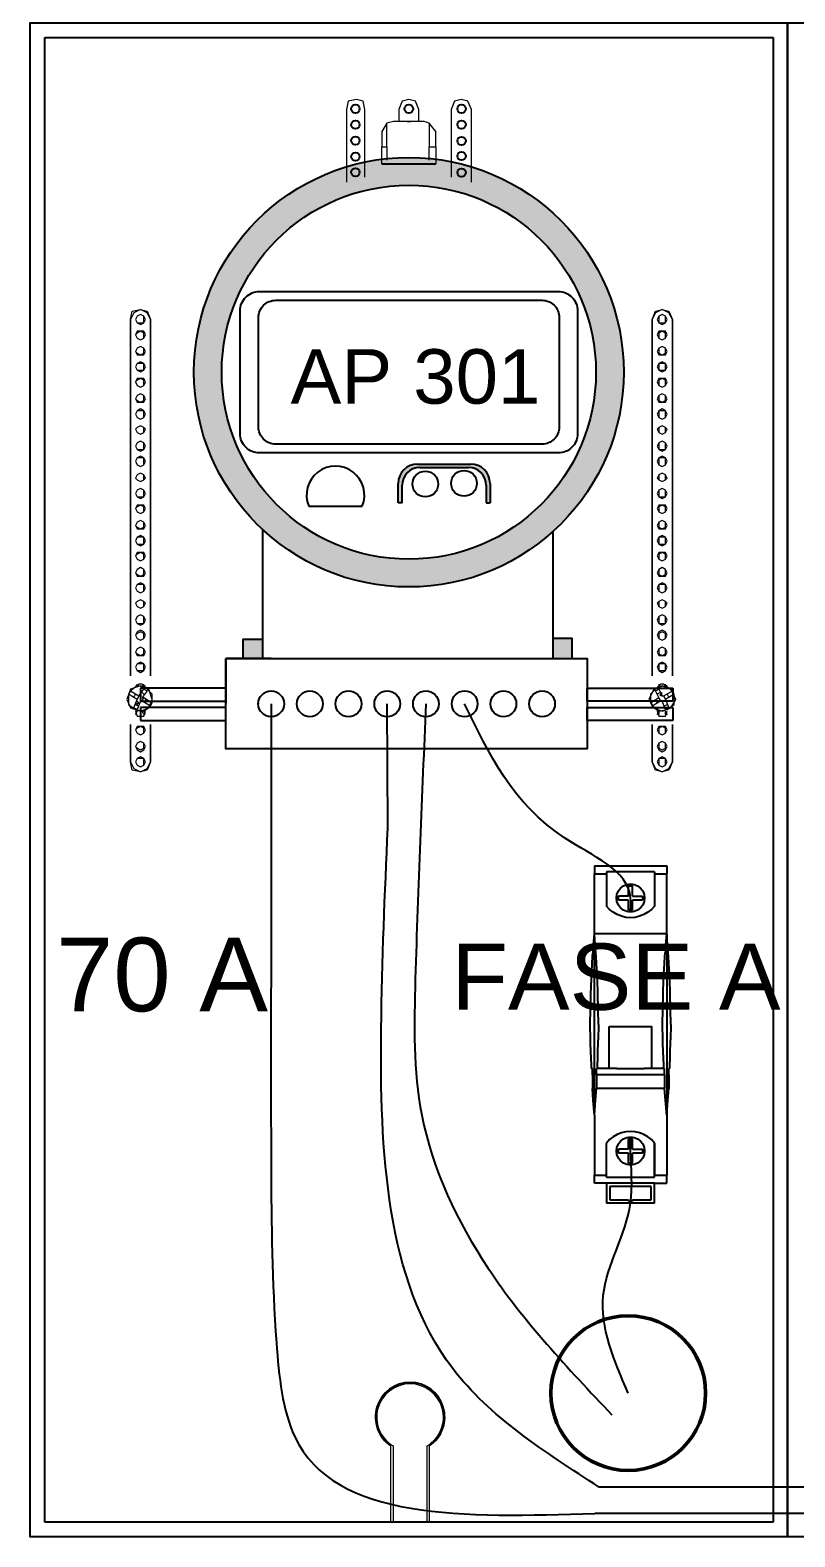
# Model space of a CAD drawing. Header units: millimetres. Extents: x 2991 to 3503, y 2795 to 2987.
# Drawn here: x 3349.02 to 3353.17, y 2879.85 to 2888.04 of the extents above; entities that cross this region are included whole.
import ezdxf

# ---------------------------------------------------------------- set-up
doc = ezdxf.new("R2010")
doc.units = ezdxf.units.MM
doc.linetypes.add('ACAD_ISO02W100', pattern=[15, 12, -3])
doc.layers.add('IND', color=7, linetype='Continuous', lineweight=13)
doc.layers.add('Pranchas', color=3, linetype='Continuous')
doc.styles.get("Standard").update_dxf_attribs({"font": ''})
doc.styles.get('Standard').set_extended_font_data('Arial')

msp = doc.modelspace()

# ---------------------------------------------------------------- hatches: boundary and pattern name
h = msp.add_hatch(color=256)
h.dxf.hatch_style = 1
h.paths.add_polyline_path([(3350.2788, 2884.7291), (3350.1736, 2884.7291), (3350.1736, 2884.624), (3350.2788, 2884.624)])
h.paths.add_polyline_path([(3351.9624, 2884.7328), (3351.8572, 2884.7328), (3351.8572, 2884.624), (3351.9624, 2884.624)])
h.paths.add_polyline_path([(3352.2423, 2886.1812, 1), (3349.9071, 2886.1812, 1)])
h.paths.add_polyline_path([(3350.0581, 2886.1812, -1), (3352.0914, 2886.1812, -1)], flags=16)
h.paths.add_polyline_path([(3351.9917, 2885.8473, -0.414214), (3351.8866, 2885.7422), (3350.2629, 2885.7422, -0.414214), (3350.1577, 2885.8473), (3350.1577, 2886.5151, -0.414214), (3350.2629, 2886.6203), (3351.8866, 2886.6203, -0.414214), (3351.9917, 2886.5151)], flags=0)
h.paths.add_polyline_path([(3351.892, 2885.8837, -0.414214), (3351.7983, 2885.7899), (3350.3512, 2885.7899, -0.414214), (3350.2575, 2885.8837), (3350.2575, 2886.4788, -0.414214), (3350.3512, 2886.5725), (3351.7983, 2886.5725, -0.414214), (3351.892, 2886.4788)], flags=0)
h.paths.add_polyline_path([(3351.4446, 2885.5773, -1), (3351.3044, 2885.5773, -1)], flags=0)
h.paths.add_polyline_path([(3351.2343, 2885.5734, -1), (3351.094, 2885.5734, -1)], flags=0)
h.paths.add_polyline_path([(3350.8212, 2885.4535), (3350.5307, 2885.4535, -1.494135)], flags=0)
h = msp.add_hatch(color=256)
h.dxf.hatch_style = 1
h.paths.add_polyline_path([(3351.516, 2885.5771, 0.414214), (3351.4108, 2885.6823), (3351.1221, 2885.6823, 0.414214), (3351.0169, 2885.5771), (3351.0169, 2885.472), (3351.0377, 2885.4719), (3351.0377, 2885.5665, -0.414214), (3351.1341, 2885.6629), (3351.3988, 2885.6629, -0.414214), (3351.4952, 2885.5665), (3351.4952, 2885.4719), (3351.516, 2885.472)])

# ---------------------------------------------------------------- linework, layer by layer
for p, q in [((3349.0959, 2879.9282), (3349.0959, 2888.0017)), ((3349.0959, 2888.0017), (3351.0747, 2888.0017)), ((3351.0747, 2888.0017), (3353.0536, 2888.0017)), ((3353.0536, 2888.0017), (3353.0536, 2879.9282)), ((3350.9279, 2887.3151), (3351.2216, 2887.3151)), ((3351.1221, 2885.6823), (3351.4108, 2885.6823)), ((3351.1341, 2885.6629), (3351.3988, 2885.6629)), ((3351.0169, 2885.472), (3351.0169, 2885.5771)), ((3351.516, 2885.5771), (3351.516, 2885.472)), ((3351.0377, 2885.4719), (3351.0377, 2885.5665)), ((3351.4952, 2885.5665), (3351.4952, 2885.4719)), ((3350.5307, 2885.4535), (3350.8212, 2885.4535)), ((3351.0377, 2885.4719), (3351.0169, 2885.472)), ((3351.4952, 2885.4719), (3351.516, 2885.472)), ((3350.2788, 2885.327), (3350.2788, 2884.624)), ((3351.8572, 2885.3146), (3351.8572, 2884.624)), ((3350.3263, 2884.624), (3350.0809, 2884.624)), ((3350.0809, 2884.624), (3350.0809, 2884.3812)), ((3350.0809, 2884.4638), (3349.6163, 2884.4638)), ((3349.6163, 2884.4638), (3349.6163, 2884.3936)), ((3350.0809, 2884.3936), (3350.0809, 2884.4638)), ((3352.0441, 2884.4638), (3352.5087, 2884.4638)), ((3352.0441, 2884.3936), (3352.0441, 2884.4638)), ((3352.5087, 2884.4638), (3352.5087, 2884.3936)), ((3349.6163, 2884.3936), (3349.6163, 2884.3936)), ((3349.6163, 2884.3936), (3350.0809, 2884.3936)), ((3350.0809, 2884.3586), (3349.6163, 2884.3586)), ((3349.6163, 2884.3586), (3349.6163, 2884.2885)), ((3350.0809, 2884.2885), (3350.0809, 2884.3586)), ((3352.5087, 2884.3936), (3352.0441, 2884.3936)), ((3352.0441, 2884.3586), (3352.5087, 2884.3586)), ((3352.0441, 2884.2885), (3352.0441, 2884.3586)), ((3352.5087, 2884.3936), (3352.5087, 2884.3936)), ((3352.5087, 2884.3586), (3352.5087, 2884.2885)), ((3349.6163, 2884.2885), (3349.6163, 2884.2885)), ((3349.6163, 2884.2885), (3350.0809, 2884.2885)), ((3352.5087, 2884.2885), (3352.0441, 2884.2885)), ((3352.5087, 2884.2885), (3352.5087, 2884.2885)), ((3352.0827, 2883.4972), (3352.0827, 2883.4535)), ((3352.0827, 2883.4972), (3352.4758, 2883.4972)), ((3352.0827, 2883.4535), (3352.1482, 2883.4535)), ((3352.0827, 2883.1282), (3352.0827, 2883.4535)), ((3352.1482, 2883.4644), (3352.1482, 2883.4535)), ((3352.4103, 2883.4644), (3352.1482, 2883.4644)), ((3352.1482, 2883.4535), (3352.1482, 2883.2788)), ((3352.4103, 2883.4644), (3352.4103, 2883.4535)), ((3352.4103, 2883.4535), (3352.4758, 2883.4535)), ((3352.4103, 2883.4535), (3352.4103, 2883.2788)), ((3352.4758, 2883.4972), (3352.4758, 2883.4535)), ((3352.4758, 2883.1282), (3352.4758, 2883.4535)), ((3352.2054, 2883.3423), (3352.2131, 2883.3607)), ((3352.2131, 2883.3607), (3352.2252, 2883.3765)), ((3352.2252, 2883.3765), (3352.241, 2883.3887)), ((3352.241, 2883.3887), (3352.2595, 2883.3963)), ((3352.2595, 2883.3963), (3352.2792, 2883.3989)), ((3352.2683, 2883.388), (3352.2902, 2883.388)), ((3352.2683, 2883.3334), (3352.2683, 2883.388)), ((3352.2792, 2883.3989), (3352.299, 2883.3963)), ((3352.2902, 2883.3334), (3352.2902, 2883.388)), ((3352.299, 2883.3963), (3352.3175, 2883.3887)), ((3352.3175, 2883.3887), (3352.3333, 2883.3765)), ((3352.3333, 2883.3765), (3352.3454, 2883.3607)), ((3352.3454, 2883.3607), (3352.3531, 2883.3423)), ((3352.1652, 2883.2604), (3352.1482, 2883.2788)), ((3352.2028, 2883.3225), (3352.2054, 2883.3423)), ((3352.2054, 2883.3027), (3352.2028, 2883.3225)), ((3352.2131, 2883.2843), (3352.2054, 2883.3027)), ((3352.2252, 2883.2685), (3352.2131, 2883.2843)), ((3352.2137, 2883.3116), (3352.2137, 2883.3334)), ((3352.2683, 2883.3334), (3352.2137, 2883.3334)), ((3352.2683, 2883.3116), (3352.2137, 2883.3116)), ((3352.2683, 2883.257), (3352.2683, 2883.3116)), ((3352.2902, 2883.3334), (3352.3448, 2883.3334)), ((3352.3448, 2883.3116), (3352.2902, 2883.3116)), ((3352.2902, 2883.257), (3352.2902, 2883.3116)), ((3352.3454, 2883.2843), (3352.3333, 2883.2685)), ((3352.3448, 2883.3334), (3352.3448, 2883.3116)), ((3352.3531, 2883.3027), (3352.3454, 2883.2843)), ((3352.3531, 2883.3423), (3352.3557, 2883.3225)), ((3352.3557, 2883.3225), (3352.3531, 2883.3027)), ((3352.4103, 2883.2788), (3352.3933, 2883.2604)), ((3352.1848, 2883.2447), (3352.1652, 2883.2604)), ((3352.2065, 2883.2322), (3352.1848, 2883.2447)), ((3352.2298, 2883.223), (3352.2065, 2883.2322)), ((3352.241, 2883.2563), (3352.2252, 2883.2685)), ((3352.2542, 2883.2174), (3352.2298, 2883.223)), ((3352.2595, 2883.2487), (3352.241, 2883.2563)), ((3352.2792, 2883.2155), (3352.2542, 2883.2174)), ((3352.2792, 2883.2461), (3352.2595, 2883.2487)), ((3352.2902, 2883.257), (3352.2683, 2883.257)), ((3352.299, 2883.2487), (3352.2792, 2883.2461)), ((3352.3042, 2883.2174), (3352.2792, 2883.2155)), ((3352.3175, 2883.2563), (3352.299, 2883.2487)), ((3352.3287, 2883.223), (3352.3042, 2883.2174)), ((3352.3333, 2883.2685), (3352.3175, 2883.2563)), ((3352.352, 2883.2322), (3352.3287, 2883.223)), ((3352.3737, 2883.2447), (3352.352, 2883.2322)), ((3352.3933, 2883.2604), (3352.3737, 2883.2447)), ((3352.0778, 2883.0685), (3352.0827, 2883.1282)), ((3352.4758, 2883.1282), (3352.0827, 2883.1282)), ((3352.0876, 2883.0685), (3352.0827, 2883.1282)), ((3352.0827, 2882.1412), (3352.0827, 2883.1282)), ((3352.4709, 2883.0685), (3352.4758, 2883.1282)), ((3352.4807, 2883.0685), (3352.4758, 2883.1282)), ((3352.4758, 2883.1282), (3352.4758, 2882.1412)), ((3352.0754, 2883.0373), (3352.0746, 2883.0251)), ((3352.0754, 2883.0373), (3352.0761, 2883.0471)), ((3352.0761, 2883.0471), (3352.0778, 2883.0685)), ((3352.0876, 2883.0685), (3352.0894, 2883.0467)), ((3352.0908, 2883.0251), (3352.0894, 2883.0467)), ((3352.4685, 2883.0373), (3352.4677, 2883.0251)), ((3352.4685, 2883.0373), (3352.4691, 2883.0471)), ((3352.4691, 2883.0471), (3352.4709, 2883.0685)), ((3352.4807, 2883.0685), (3352.4824, 2883.0467)), ((3352.4839, 2883.0251), (3352.4824, 2883.0467)), ((3352.0664, 2882.8826), (3352.0706, 2882.9649)), ((3352.0706, 2882.9649), (3352.0733, 2883.0058)), ((3352.0733, 2883.0058), (3352.0746, 2883.0251)), ((3352.0921, 2883.0058), (3352.0908, 2883.0251)), ((3352.0948, 2882.9649), (3352.0921, 2883.0058)), ((3352.0991, 2882.8826), (3352.0948, 2882.9649)), ((3352.4594, 2882.8826), (3352.4636, 2882.9649)), ((3352.4636, 2882.9649), (3352.4664, 2883.0058)), ((3352.4664, 2883.0058), (3352.4677, 2883.0251)), ((3352.4851, 2883.0058), (3352.4839, 2883.0251)), ((3352.4879, 2882.9649), (3352.4851, 2883.0058)), ((3352.4921, 2882.8826), (3352.4879, 2882.9649)), ((3352.0633, 2882.8001), (3352.0664, 2882.8826)), ((3352.1021, 2882.8001), (3352.0991, 2882.8826)), ((3352.4564, 2882.8001), (3352.4594, 2882.8826)), ((3352.4952, 2882.8001), (3352.4921, 2882.8826)), ((3352.0615, 2882.7174), (3352.0633, 2882.8001)), ((3352.104, 2882.7174), (3352.1021, 2882.8001)), ((3352.4545, 2882.7174), (3352.4564, 2882.8001)), ((3352.497, 2882.7174), (3352.4952, 2882.8001)), ((3352.0609, 2882.6347), (3352.0615, 2882.7174)), ((3352.1046, 2882.6347), (3352.104, 2882.7174)), ((3352.4539, 2882.6347), (3352.4545, 2882.7174)), ((3352.4976, 2882.6347), (3352.497, 2882.7174)), ((3352.0615, 2882.5519), (3352.0609, 2882.6347)), ((3352.1046, 2882.6347), (3352.104, 2882.5519)), ((3352.1627, 2882.3962), (3352.1627, 2882.6239)), ((3352.1627, 2882.6239), (3352.3955, 2882.6239)), ((3352.3955, 2882.3962), (3352.3955, 2882.6239)), ((3352.4545, 2882.5519), (3352.4539, 2882.6347)), ((3352.4976, 2882.6347), (3352.497, 2882.5519)), ((3352.0633, 2882.4692), (3352.0615, 2882.5519)), ((3352.1021, 2882.4692), (3352.104, 2882.5519)), ((3352.4564, 2882.4692), (3352.4545, 2882.5519)), ((3352.4952, 2882.4692), (3352.497, 2882.5519)), ((3352.0633, 2882.4692), (3352.066, 2882.3962)), ((3352.0994, 2882.3962), (3352.1021, 2882.4692)), ((3352.4564, 2882.4692), (3352.459, 2882.3962)), ((3352.4925, 2882.3962), (3352.4952, 2882.4692)), ((3352.0718, 2882.3962), (3352.066, 2882.3962)), ((3352.0718, 2882.3605), (3352.0718, 2882.3962)), ((3352.0994, 2882.3962), (3352.0936, 2882.3962)), ((3352.0936, 2882.3605), (3352.0936, 2882.3962)), ((3352.1627, 2882.3962), (3352.0994, 2882.3962)), ((3352.2046, 2882.3962), (3352.1627, 2882.3962)), ((3352.2046, 2882.3962), (3352.3532, 2882.3962)), ((3352.3955, 2882.3962), (3352.3532, 2882.3962)), ((3352.459, 2882.3962), (3352.3955, 2882.3962)), ((3352.4648, 2882.3962), (3352.459, 2882.3962)), ((3352.4648, 2882.3605), (3352.4648, 2882.3962)), ((3352.4925, 2882.3962), (3352.4867, 2882.3962)), ((3352.4867, 2882.3605), (3352.4867, 2882.3962)), ((3352.0718, 2882.3605), (3352.0718, 2882.2873)), ((3352.4648, 2882.3605), (3352.0936, 2882.3605)), ((3352.0936, 2882.3605), (3352.0936, 2882.2873)), ((3352.4648, 2882.3605), (3352.4648, 2882.2873)), ((3352.4867, 2882.3605), (3352.4867, 2882.2873)), ((3352.0761, 2882.2226), (3352.0718, 2882.2873)), ((3352.0827, 2882.1412), (3352.0761, 2882.2226)), ((3352.0827, 2882.1412), (3352.0894, 2882.2226)), ((3352.0894, 2882.2226), (3352.0936, 2882.2873)), ((3352.4648, 2882.2873), (3352.0936, 2882.2873)), ((3352.4691, 2882.2226), (3352.4648, 2882.2873)), ((3352.4758, 2882.1412), (3352.4691, 2882.2226)), ((3352.4758, 2882.1412), (3352.4824, 2882.2226)), ((3352.4824, 2882.2226), (3352.4867, 2882.2873)), ((3352.0827, 2882.1412), (3352.0827, 2881.8159)), ((3352.4758, 2882.1412), (3352.4758, 2881.8159)), ((3352.2542, 2882.052), (3352.2298, 2882.0464)), ((3352.2792, 2882.0539), (3352.2542, 2882.052)), ((3352.3042, 2882.052), (3352.2792, 2882.0539)), ((3352.3287, 2882.0464), (3352.3042, 2882.052)), ((3352.1652, 2882.009), (3352.1482, 2881.9905)), ((3352.1482, 2881.8159), (3352.1482, 2881.9905)), ((3352.1482, 2881.8159), (3352.1482, 2881.9905)), ((3352.1848, 2882.0246), (3352.1652, 2882.009)), ((3352.2065, 2882.0372), (3352.1848, 2882.0246)), ((3352.2028, 2881.9469), (3352.2054, 2881.9667)), ((3352.2054, 2881.9667), (3352.2131, 2881.9851)), ((3352.2298, 2882.0464), (3352.2065, 2882.0372)), ((3352.2131, 2881.9851), (3352.2252, 2882.0009)), ((3352.2252, 2882.0009), (3352.241, 2882.0131)), ((3352.241, 2882.0131), (3352.2595, 2882.0207)), ((3352.2595, 2882.0207), (3352.2792, 2882.0233)), ((3352.2683, 2881.9578), (3352.2683, 2882.0124)), ((3352.2683, 2882.0124), (3352.2902, 2882.0124)), ((3352.2792, 2882.0233), (3352.299, 2882.0207)), ((3352.2902, 2881.9578), (3352.2902, 2882.0124)), ((3352.299, 2882.0207), (3352.3175, 2882.0131)), ((3352.3175, 2882.0131), (3352.3333, 2882.0009)), ((3352.352, 2882.0372), (3352.3287, 2882.0464)), ((3352.3333, 2882.0009), (3352.3454, 2881.9851)), ((3352.3454, 2881.9851), (3352.3531, 2881.9667)), ((3352.3737, 2882.0246), (3352.352, 2882.0372)), ((3352.3531, 2881.9667), (3352.3557, 2881.9469)), ((3352.3933, 2882.009), (3352.3737, 2882.0246)), ((3352.4103, 2881.9905), (3352.3933, 2882.009)), ((3352.4103, 2881.9905), (3352.4103, 2881.8159)), ((3352.4103, 2881.8159), (3352.4103, 2881.9905)), ((3352.2054, 2881.9271), (3352.2028, 2881.9469)), ((3352.2131, 2881.9087), (3352.2054, 2881.9271)), ((3352.2252, 2881.8928), (3352.2131, 2881.9087)), ((3352.2137, 2881.936), (3352.2137, 2881.9578)), ((3352.2683, 2881.9578), (3352.2137, 2881.9578)), ((3352.2683, 2881.936), (3352.2137, 2881.936)), ((3352.241, 2881.8807), (3352.2252, 2881.8928)), ((3352.2683, 2881.8814), (3352.2683, 2881.936)), ((3352.2902, 2881.9578), (3352.3448, 2881.9578)), ((3352.3448, 2881.936), (3352.2902, 2881.936)), ((3352.2902, 2881.8814), (3352.2902, 2881.936)), ((3352.3333, 2881.8928), (3352.3175, 2881.8807)), ((3352.3454, 2881.9087), (3352.3333, 2881.8928)), ((3352.3448, 2881.9578), (3352.3448, 2881.936)), ((3352.3531, 2881.9271), (3352.3454, 2881.9087)), ((3352.3557, 2881.9469), (3352.3531, 2881.9271)), ((3352.0827, 2881.7722), (3352.0827, 2881.8159)), ((3352.0827, 2881.8159), (3352.1482, 2881.8159)), ((3352.1482, 2881.8049), (3352.1482, 2881.8159)), ((3352.1482, 2881.8049), (3352.4103, 2881.8049)), ((3352.2595, 2881.8731), (3352.241, 2881.8807)), ((3352.2792, 2881.8705), (3352.2595, 2881.8731)), ((3352.2902, 2881.8814), (3352.2683, 2881.8814)), ((3352.299, 2881.8731), (3352.2792, 2881.8705)), ((3352.3175, 2881.8807), (3352.299, 2881.8731)), ((3352.4103, 2881.8159), (3352.4758, 2881.8159)), ((3352.4103, 2881.8049), (3352.4103, 2881.8159)), ((3352.4758, 2881.7722), (3352.4758, 2881.8159)), ((3352.1482, 2881.7722), (3352.0827, 2881.7722)), ((3352.4103, 2881.7722), (3352.1482, 2881.7722)), ((3352.1482, 2881.7722), (3352.1482, 2881.663)), ((3352.1672, 2881.7532), (3352.1672, 2881.682)), ((3352.3913, 2881.7532), (3352.1672, 2881.7532)), ((3352.3913, 2881.682), (3352.3913, 2881.7532)), ((3352.4103, 2881.7722), (3352.4758, 2881.7722)), ((3352.4103, 2881.663), (3352.4103, 2881.7722)), ((3352.4103, 2881.663), (3352.1482, 2881.663)), ((3352.1672, 2881.682), (3352.2683, 2881.682)), ((3352.2687, 2881.6792), (3352.2683, 2881.682)), ((3352.2698, 2881.6765), (3352.2687, 2881.6792)), ((3352.2715, 2881.6743), (3352.2698, 2881.6765)), ((3352.2738, 2881.6725), (3352.2715, 2881.6743)), ((3352.2764, 2881.6714), (3352.2738, 2881.6725)), ((3352.2792, 2881.6711), (3352.2764, 2881.6714)), ((3352.2821, 2881.6714), (3352.2792, 2881.6711)), ((3352.2847, 2881.6725), (3352.2821, 2881.6714)), ((3352.287, 2881.6743), (3352.2847, 2881.6725)), ((3352.2887, 2881.6765), (3352.287, 2881.6743)), ((3352.2898, 2881.6792), (3352.2887, 2881.6765)), ((3352.2902, 2881.682), (3352.2898, 2881.6792)), ((3352.2902, 2881.682), (3352.3913, 2881.682)), ((3353.0536, 2879.9282), (3349.0959, 2879.9282))]:
    msp.add_line(p, q)
at = {"color": 5}
for p, q in [((3350.9607, 2883.7046), (3350.9573, 2884.3785)), ((3355.0766, 2880.1201), (3352.1094, 2880.1201))]:
    msp.add_line(p, q, dxfattribs=at)
at = {"color": 1}
msp.add_line((3353.5693, 2879.9761), (3352.0856, 2879.9761), dxfattribs=at)
for points in [[(3353.1327, 2888.0809), (3353.1327, 2879.849), (3349.0168, 2879.849), (3349.0168, 2888.0809)], [(3357.2486, 2888.0809), (3357.2486, 2879.849), (3353.1327, 2879.849), (3353.1327, 2888.0809)], [(3350.2788, 2884.624), (3350.1736, 2884.624), (3350.1736, 2884.7291), (3350.2788, 2884.7291)], [(3351.8572, 2884.624), (3351.9624, 2884.624), (3351.9624, 2884.7328), (3351.8572, 2884.7328)], [(3350.0809, 2884.624), (3352.0441, 2884.624), (3352.0441, 2884.1331), (3350.0809, 2884.1331)]]:
    msp.add_lwpolyline(points, close=True)
at = {"color": 0, "lineweight": 18}
for points in [[(3350.8361, 2887.2417), (3350.8361, 2887.6089), (3350.8269, 2887.6548), (3350.7901, 2887.664), (3350.7442, 2887.6548), (3350.7351, 2887.6089), (3350.7351, 2887.2142)], [(3351.1298, 2887.5446), (3351.1298, 2887.6089), (3351.1115, 2887.6548), (3351.0747, 2887.664), (3351.038, 2887.6548), (3351.0197, 2887.6089), (3351.0197, 2887.5446)], [(3351.4144, 2887.2142), (3351.4144, 2887.6089), (3351.3961, 2887.6548), (3351.3593, 2887.664), (3351.3226, 2887.6548), (3351.3043, 2887.6089), (3351.3043, 2887.2417)], [(3351.1849, 2887.5355), (3351.1574, 2887.5446), (3350.9921, 2887.5446), (3350.9554, 2887.5355)], [(3350.9554, 2887.4069), (3350.9554, 2887.5355), (3350.9279, 2887.4896), (3350.9279, 2887.4069)], [(3351.2216, 2887.4069), (3351.2216, 2887.4896), (3351.1849, 2887.5355), (3351.1849, 2887.4069)], [(3350.9279, 2887.3151), (3350.9279, 2887.4069), (3350.9554, 2887.4069), (3350.9554, 2887.3335)], [(3351.1849, 2887.3335), (3351.1849, 2887.4069), (3351.2216, 2887.4069), (3351.2216, 2887.3151)], [(3349.5612, 2884.4485), (3349.552, 2884.4304)], [(3349.5795, 2884.4119), (3349.5887, 2884.4304)], [(3349.5887, 2884.4762), (3349.5979, 2884.4762), (3349.5979, 2884.4854)], [(3349.6438, 2884.4669), (3349.6254, 2884.4854), (3349.6071, 2884.4854), (3349.5887, 2884.4669)], [(3349.6254, 2884.4762), (3349.6346, 2884.4762), (3349.6346, 2884.4854)], [(3349.6346, 2884.4304), (3349.6254, 2884.4395)], [(3349.6346, 2884.4762), (3349.6438, 2884.4762)], [(3352.4791, 2884.4669), (3352.4607, 2884.4854), (3352.4424, 2884.4854), (3352.424, 2884.4669)], [(3352.4424, 2884.4395), (3352.424, 2884.4304)], [(3352.4332, 2884.4854), (3352.4332, 2884.4762), (3352.4424, 2884.4762)], [(3352.4516, 2884.4211), (3352.4424, 2884.4211), (3352.4424, 2884.4304), (3352.4516, 2884.4395)], [(3352.4791, 2884.4762), (3352.4699, 2884.4762), (3352.4699, 2884.4854)], [(3352.4791, 2884.4304), (3352.4883, 2884.4119)], [(3352.5158, 2884.4304), (3352.5066, 2884.4485)], [(3349.5887, 2884.3753), (3349.6071, 2884.3661)], [(3349.6071, 2884.4211), (3349.5979, 2884.4027)], [(3349.5979, 2884.3936), (3349.6071, 2884.3845), (3349.5979, 2884.3753), (3349.5979, 2884.3845), (3349.5979, 2884.3753)], [(3349.6254, 2884.3936), (3349.6346, 2884.4119)], [(3349.6438, 2884.4027), (3349.6346, 2884.3845)], [(3349.6713, 2884.3661), (3349.6805, 2884.3845)], [(3352.3873, 2884.3845), (3352.3965, 2884.3661)], [(3352.424, 2884.3845), (3352.4148, 2884.4027)], [(3352.4332, 2884.4119), (3352.4424, 2884.3936)], [(3352.4699, 2884.4027), (3352.4607, 2884.4211)], [(3352.4607, 2884.3661), (3352.4791, 2884.3753)], [(3349.5979, 2884.3386), (3349.5887, 2884.3386), (3349.5979, 2884.311), (3349.6346, 2884.311), (3349.6438, 2884.3386)], [(3349.6346, 2884.3202), (3349.6254, 2884.3386)], [(3349.6438, 2884.3202), (3349.6346, 2884.3386)], [(3352.424, 2884.3202), (3352.4332, 2884.3386), (3352.4332, 2884.3202)], [(3352.4332, 2884.3386), (3352.424, 2884.3386), (3352.4332, 2884.311), (3352.4699, 2884.311), (3352.4791, 2884.3386)], [(3352.4699, 2884.3202), (3352.4699, 2884.3386), (3352.4791, 2884.3202)]]:
    msp.add_lwpolyline(points, dxfattribs=at)
for points in [[(3351.0656, 2887.5446), (3351.0839, 2887.5446)], [(3349.6713, 2886.468), (3349.6713, 2884.5312), (3349.6713, 2886.468), (3349.653, 2886.5047), (3349.6163, 2886.5231), (3349.5795, 2886.5047), (3349.5612, 2886.468), (3349.5704, 2886.5139), (3349.6163, 2886.5231), (3349.653, 2886.5139)], [(3349.6438, 2886.468), (3349.6346, 2886.4863), (3349.6163, 2886.4955), (3349.5979, 2886.4863), (3349.5887, 2886.468), (3349.5979, 2886.4496), (3349.6163, 2886.4404), (3349.6346, 2886.4496)], [(3349.6346, 2886.468), (3349.6346, 2886.4863), (3349.6163, 2886.4955), (3349.5979, 2886.4863), (3349.5887, 2886.468), (3349.5979, 2886.4496), (3349.6346, 2886.4496)], [(3352.3965, 2886.468), (3352.4148, 2886.5139), (3352.4516, 2886.5231), (3352.4883, 2886.5139), (3352.5066, 2886.468), (3352.4883, 2886.5047), (3352.4516, 2886.5231), (3352.4148, 2886.5047)], [(3352.4791, 2886.468), (3352.4699, 2886.4863), (3352.4516, 2886.4955), (3352.4332, 2886.4863), (3352.424, 2886.468), (3352.4332, 2886.4496), (3352.4516, 2886.4404), (3352.4699, 2886.4496)], [(3352.4699, 2886.468), (3352.4699, 2886.4863), (3352.4516, 2886.4955), (3352.4332, 2886.4863), (3352.4332, 2886.4496), (3352.4699, 2886.4496)], [(3349.5612, 2884.5312), (3349.5612, 2886.468)], [(3349.6438, 2886.3854), (3349.6346, 2886.4037), (3349.5979, 2886.4037), (3349.5887, 2886.3854), (3349.5979, 2886.367), (3349.6163, 2886.3578), (3349.6346, 2886.367)], [(3349.6346, 2886.3854), (3349.6346, 2886.3945), (3349.6163, 2886.4037), (3349.5979, 2886.3945), (3349.5887, 2886.3854), (3349.5979, 2886.367), (3349.6163, 2886.3578), (3349.6346, 2886.367)], [(3352.3965, 2884.5312), (3352.3965, 2886.468)], [(3352.4791, 2886.3854), (3352.4699, 2886.4037), (3352.4332, 2886.4037), (3352.424, 2886.3854), (3352.4332, 2886.367), (3352.4516, 2886.3578), (3352.4699, 2886.367)], [(3352.4699, 2886.3854), (3352.4699, 2886.3945), (3352.4516, 2886.4037), (3352.4332, 2886.3945), (3352.4332, 2886.367), (3352.4516, 2886.3578), (3352.4699, 2886.367)], [(3352.5066, 2886.468), (3352.5066, 2884.5312)], [(3349.6438, 2886.2936), (3349.6346, 2886.3119), (3349.6163, 2886.3211), (3349.5979, 2886.3119), (3349.5887, 2886.2936), (3349.5979, 2886.2752), (3349.6346, 2886.2752)], [(3349.6346, 2886.2936), (3349.6346, 2886.3119), (3349.6163, 2886.3211), (3349.5979, 2886.3119), (3349.5887, 2886.2936), (3349.5979, 2886.2844), (3349.6163, 2886.2752), (3349.6346, 2886.2844)], [(3352.4791, 2886.2936), (3352.4699, 2886.3119), (3352.4516, 2886.3211), (3352.4332, 2886.3119), (3352.424, 2886.2936), (3352.4332, 2886.2752), (3352.4699, 2886.2752)], [(3352.4699, 2886.2936), (3352.4699, 2886.3119), (3352.4516, 2886.3211), (3352.4332, 2886.3119), (3352.4332, 2886.2844), (3352.4516, 2886.2752), (3352.4699, 2886.2844)], [(3349.6438, 2886.2109), (3349.6346, 2886.2293), (3349.6163, 2886.2385), (3349.5979, 2886.2293), (3349.5887, 2886.2109), (3349.5979, 2886.1926), (3349.6163, 2886.1834), (3349.6346, 2886.1926)], [(3349.6346, 2886.2109), (3349.6346, 2886.2293), (3349.5979, 2886.2293), (3349.5887, 2886.2109), (3349.5979, 2886.1926), (3349.6346, 2886.1926)], [(3352.4791, 2886.2109), (3352.4699, 2886.2293), (3352.4516, 2886.2385), (3352.4332, 2886.2293), (3352.424, 2886.2109), (3352.4332, 2886.1926), (3352.4516, 2886.1834), (3352.4699, 2886.1926)], [(3352.4699, 2886.2109), (3352.4699, 2886.2293), (3352.4332, 2886.2293), (3352.4332, 2886.1926), (3352.4699, 2886.1926)], [(3349.6438, 2886.1283), (3349.6346, 2886.1467), (3349.5979, 2886.1467), (3349.5887, 2886.1283), (3349.5979, 2886.1099), (3349.6163, 2886.1008), (3349.6346, 2886.1099)], [(3349.6346, 2886.1283), (3349.6346, 2886.1375), (3349.6163, 2886.1467), (3349.5979, 2886.1375), (3349.5887, 2886.1283), (3349.5979, 2886.1099), (3349.6163, 2886.1008), (3349.6346, 2886.1099)], [(3352.4791, 2886.1283), (3352.4699, 2886.1467), (3352.4332, 2886.1467), (3352.424, 2886.1283), (3352.4332, 2886.1099), (3352.4516, 2886.1008), (3352.4699, 2886.1099)], [(3352.4699, 2886.1283), (3352.4699, 2886.1375), (3352.4516, 2886.1467), (3352.4332, 2886.1375), (3352.4332, 2886.1099), (3352.4516, 2886.1008), (3352.4699, 2886.1099)], [(3349.6346, 2886.0366), (3349.6346, 2886.055), (3349.6163, 2886.064), (3349.5979, 2886.055), (3349.5887, 2886.0366), (3349.5979, 2886.0273), (3349.6163, 2886.0181), (3349.6346, 2886.0273)], [(3349.6438, 2886.0366), (3349.6346, 2886.055), (3349.6163, 2886.064), (3349.5979, 2886.055), (3349.5887, 2886.0366), (3349.5979, 2886.0181), (3349.6346, 2886.0181)], [(3352.4791, 2886.0366), (3352.4699, 2886.055), (3352.4516, 2886.064), (3352.4332, 2886.055), (3352.424, 2886.0366), (3352.4332, 2886.0181), (3352.4699, 2886.0181)], [(3352.4699, 2886.0366), (3352.4699, 2886.055), (3352.4516, 2886.064), (3352.4332, 2886.055), (3352.4332, 2886.0273), (3352.4516, 2886.0181), (3352.4699, 2886.0273)], [(3349.6438, 2885.954), (3349.6346, 2885.9722), (3349.6163, 2885.9815), (3349.5979, 2885.9722), (3349.5887, 2885.954), (3349.5979, 2885.9356), (3349.6163, 2885.9264), (3349.6346, 2885.9356)], [(3352.4791, 2885.954), (3352.4699, 2885.9722), (3352.4516, 2885.9815), (3352.4332, 2885.9722), (3352.424, 2885.954), (3352.4332, 2885.9356), (3352.4516, 2885.9264), (3352.4699, 2885.9356)], [(3349.6346, 2885.954), (3349.6346, 2885.9722), (3349.5979, 2885.9722), (3349.5887, 2885.954), (3349.5979, 2885.9356), (3349.6163, 2885.9264), (3349.6346, 2885.9356)], [(3352.4699, 2885.954), (3352.4699, 2885.9722), (3352.4332, 2885.9722), (3352.4332, 2885.9356), (3352.4516, 2885.9264), (3352.4699, 2885.9356)], [(3349.6438, 2885.8713), (3349.6346, 2885.8805), (3349.6163, 2885.8897), (3349.5979, 2885.8805), (3349.5887, 2885.8713), (3349.5979, 2885.853), (3349.6163, 2885.8438), (3349.6346, 2885.853)], [(3349.6346, 2885.8713), (3349.6346, 2885.8805), (3349.6163, 2885.8897), (3349.5979, 2885.8805), (3349.5887, 2885.8713), (3349.5979, 2885.853), (3349.6163, 2885.8438), (3349.6346, 2885.853)], [(3352.4791, 2885.8713), (3352.4699, 2885.8805), (3352.4516, 2885.8897), (3352.4332, 2885.8805), (3352.424, 2885.8713), (3352.4332, 2885.853), (3352.4516, 2885.8438), (3352.4699, 2885.853)], [(3352.4699, 2885.8713), (3352.4699, 2885.8805), (3352.4516, 2885.8897), (3352.4332, 2885.8805), (3352.4332, 2885.853), (3352.4516, 2885.8438), (3352.4699, 2885.853)], [(3349.6438, 2885.7795), (3349.6346, 2885.7979), (3349.6163, 2885.8071), (3349.5979, 2885.7979), (3349.5887, 2885.7795), (3349.5979, 2885.7612), (3349.6163, 2885.752), (3349.6346, 2885.7612)], [(3349.6346, 2885.7795), (3349.6346, 2885.7979), (3349.6163, 2885.8071), (3349.5979, 2885.7979), (3349.5887, 2885.7795), (3349.5979, 2885.7612), (3349.6346, 2885.7612)], [(3352.4791, 2885.7795), (3352.4699, 2885.7979), (3352.4516, 2885.8071), (3352.4332, 2885.7979), (3352.424, 2885.7795), (3352.4332, 2885.7612), (3352.4516, 2885.752), (3352.4699, 2885.7612)], [(3352.4699, 2885.7795), (3352.4699, 2885.7979), (3352.4516, 2885.8071), (3352.4332, 2885.7979), (3352.4332, 2885.7612), (3352.4699, 2885.7612)], [(3349.6438, 2885.6969), (3349.6346, 2885.7153), (3349.6163, 2885.7245), (3349.5979, 2885.7153), (3349.5887, 2885.6969), (3349.5979, 2885.6785), (3349.6163, 2885.6694), (3349.6346, 2885.6785)], [(3349.6346, 2885.6969), (3349.6346, 2885.7153), (3349.5979, 2885.7153), (3349.5887, 2885.6969), (3349.5979, 2885.6785), (3349.6163, 2885.6694), (3349.6346, 2885.6785)], [(3352.4791, 2885.6969), (3352.4699, 2885.7153), (3352.4516, 2885.7245), (3352.4332, 2885.7153), (3352.424, 2885.6969), (3352.4332, 2885.6785), (3352.4516, 2885.6694), (3352.4699, 2885.6785)], [(3352.4699, 2885.6969), (3352.4699, 2885.7153), (3352.4332, 2885.7153), (3352.4332, 2885.6785), (3352.4516, 2885.6694), (3352.4699, 2885.6785)], [(3349.6346, 2885.6051), (3349.6346, 2885.6235), (3349.6163, 2885.6326), (3349.5979, 2885.6235), (3349.5887, 2885.6051), (3349.5979, 2885.5959), (3349.6163, 2885.5867), (3349.6346, 2885.5959)], [(3349.6438, 2885.6051), (3349.6346, 2885.6235), (3349.6163, 2885.6326), (3349.5979, 2885.6235), (3349.5887, 2885.6051), (3349.5979, 2885.5959), (3349.6163, 2885.5867), (3349.6346, 2885.5959)], [(3352.4791, 2885.6051), (3352.4699, 2885.6235), (3352.4516, 2885.6326), (3352.4332, 2885.6235), (3352.424, 2885.6051), (3352.4332, 2885.5959), (3352.4516, 2885.5867), (3352.4699, 2885.5959)], [(3352.4699, 2885.6051), (3352.4699, 2885.6235), (3352.4516, 2885.6326), (3352.4332, 2885.6235), (3352.4332, 2885.5959), (3352.4516, 2885.5867), (3352.4699, 2885.5959)], [(3349.6346, 2885.5225), (3349.6346, 2885.5408), (3349.6163, 2885.55), (3349.5979, 2885.5408), (3349.5887, 2885.5225), (3349.5979, 2885.5041), (3349.6346, 2885.5041)], [(3349.6438, 2885.5225), (3349.6346, 2885.5408), (3349.6163, 2885.55), (3349.5979, 2885.5408), (3349.5887, 2885.5225), (3349.5979, 2885.5041), (3349.6163, 2885.4949), (3349.6346, 2885.5041)], [(3352.4791, 2885.5225), (3352.4699, 2885.5408), (3352.4516, 2885.55), (3352.4332, 2885.5408), (3352.424, 2885.5225), (3352.4332, 2885.5041), (3352.4516, 2885.4949), (3352.4699, 2885.5041)], [(3352.4699, 2885.5225), (3352.4699, 2885.5408), (3352.4516, 2885.55), (3352.4332, 2885.5408), (3352.4332, 2885.5041), (3352.4699, 2885.5041)], [(3349.6346, 2885.4399), (3349.6346, 2885.449), (3349.6163, 2885.4582), (3349.5979, 2885.449), (3349.5887, 2885.4399), (3349.5979, 2885.4215), (3349.6163, 2885.4123), (3349.6346, 2885.4215)], [(3349.6438, 2885.4399), (3349.6346, 2885.4582), (3349.5979, 2885.4582), (3349.5887, 2885.4399), (3349.5979, 2885.4215), (3349.6163, 2885.4123), (3349.6346, 2885.4215)], [(3352.4791, 2885.4399), (3352.4699, 2885.4582), (3352.4332, 2885.4582), (3352.424, 2885.4399), (3352.4332, 2885.4215), (3352.4516, 2885.4123), (3352.4699, 2885.4215)], [(3352.4699, 2885.4399), (3352.4699, 2885.449), (3352.4516, 2885.4582), (3352.4332, 2885.449), (3352.4332, 2885.4215), (3352.4516, 2885.4123), (3352.4699, 2885.4215)], [(3349.6346, 2885.348), (3349.6346, 2885.3664), (3349.6163, 2885.3756), (3349.5979, 2885.3664), (3349.5887, 2885.348), (3349.5979, 2885.3389), (3349.6163, 2885.3297), (3349.6346, 2885.3389)], [(3349.6438, 2885.348), (3349.6346, 2885.3664), (3349.6163, 2885.3756), (3349.5979, 2885.3664), (3349.5887, 2885.348), (3349.5979, 2885.3297), (3349.6346, 2885.3297)], [(3352.4791, 2885.348), (3352.4699, 2885.3664), (3352.4516, 2885.3756), (3352.4332, 2885.3664), (3352.424, 2885.348), (3352.4332, 2885.3297), (3352.4699, 2885.3297)], [(3352.4699, 2885.348), (3352.4699, 2885.3664), (3352.4516, 2885.3756), (3352.4332, 2885.3664), (3352.4332, 2885.3389), (3352.4516, 2885.3297), (3352.4699, 2885.3389)], [(3349.6438, 2885.2654), (3349.6346, 2885.2838), (3349.6163, 2885.293), (3349.5979, 2885.2838), (3349.5887, 2885.2654), (3349.5979, 2885.2471), (3349.6163, 2885.238), (3349.6346, 2885.2471)], [(3349.6346, 2885.2654), (3349.6346, 2885.2838), (3349.5979, 2885.2838), (3349.5887, 2885.2654), (3349.5979, 2885.2471), (3349.6346, 2885.2471)], [(3352.4791, 2885.2654), (3352.4699, 2885.2838), (3352.4516, 2885.293), (3352.4332, 2885.2838), (3352.424, 2885.2654), (3352.4332, 2885.2471), (3352.4516, 2885.238), (3352.4699, 2885.2471)], [(3352.4699, 2885.2654), (3352.4699, 2885.2838), (3352.4332, 2885.2838), (3352.4332, 2885.2471), (3352.4699, 2885.2471)], [(3349.6346, 2885.183), (3349.6346, 2885.1922), (3349.6163, 2885.2013), (3349.5979, 2885.1922), (3349.5887, 2885.183), (3349.5979, 2885.1646), (3349.6163, 2885.1554), (3349.6346, 2885.1646)], [(3349.6438, 2885.183), (3349.6346, 2885.2013), (3349.5979, 2885.2013), (3349.5887, 2885.183), (3349.5979, 2885.1646), (3349.6163, 2885.1554), (3349.6346, 2885.1646)], [(3352.4791, 2885.183), (3352.4699, 2885.2013), (3352.4332, 2885.2013), (3352.424, 2885.183), (3352.4332, 2885.1646), (3352.4516, 2885.1554), (3352.4699, 2885.1646)], [(3352.4699, 2885.183), (3352.4699, 2885.1922), (3352.4516, 2885.2013), (3352.4332, 2885.1922), (3352.4332, 2885.1646), (3352.4516, 2885.1554), (3352.4699, 2885.1646)], [(3349.6438, 2885.0912), (3349.6346, 2885.1095), (3349.6163, 2885.1187), (3349.5979, 2885.1095), (3349.5887, 2885.0912), (3349.5979, 2885.0728), (3349.6346, 2885.0728)], [(3349.6346, 2885.0912), (3349.6346, 2885.1095), (3349.6163, 2885.1187), (3349.5979, 2885.1095), (3349.5887, 2885.0912), (3349.5979, 2885.082), (3349.6163, 2885.0728), (3349.6346, 2885.082)], [(3352.4791, 2885.0912), (3352.4699, 2885.1095), (3352.4516, 2885.1187), (3352.4332, 2885.1095), (3352.424, 2885.0912), (3352.4332, 2885.0728), (3352.4699, 2885.0728)], [(3352.4699, 2885.0912), (3352.4699, 2885.1095), (3352.4516, 2885.1187), (3352.4332, 2885.1095), (3352.4332, 2885.082), (3352.4516, 2885.0728), (3352.4699, 2885.082)], [(3349.6438, 2885.0086), (3349.6346, 2885.0269), (3349.6163, 2885.0361), (3349.5979, 2885.0269), (3349.5887, 2885.0086), (3349.5979, 2884.9902), (3349.6163, 2884.981), (3349.6346, 2884.9902)], [(3349.6346, 2885.0086), (3349.6346, 2885.0269), (3349.5979, 2885.0269), (3349.5887, 2885.0086), (3349.5979, 2884.9902), (3349.6163, 2884.981), (3349.6346, 2884.9902)], [(3352.4791, 2885.0086), (3352.4699, 2885.0269), (3352.4516, 2885.0361), (3352.4332, 2885.0269), (3352.424, 2885.0086), (3352.4332, 2884.9902), (3352.4516, 2884.981), (3352.4699, 2884.9902)], [(3352.4699, 2885.0086), (3352.4699, 2885.0269), (3352.4332, 2885.0269), (3352.4332, 2884.9902), (3352.4516, 2884.981), (3352.4699, 2884.9902)], [(3349.6346, 2884.9259), (3349.6346, 2884.9351), (3349.6163, 2884.9443), (3349.5979, 2884.9351), (3349.5887, 2884.9259), (3349.5979, 2884.9076), (3349.6163, 2884.8984), (3349.6346, 2884.9076)], [(3349.6438, 2884.9259), (3349.6346, 2884.9351), (3349.6163, 2884.9443), (3349.5979, 2884.9351), (3349.5887, 2884.9259), (3349.5979, 2884.9076), (3349.6163, 2884.8984), (3349.6346, 2884.9076)], [(3352.4791, 2884.9259), (3352.4699, 2884.9351), (3352.4516, 2884.9443), (3352.4332, 2884.9351), (3352.424, 2884.9259), (3352.4332, 2884.9076), (3352.4516, 2884.8984), (3352.4699, 2884.9076)], [(3352.4699, 2884.9259), (3352.4699, 2884.9351), (3352.4516, 2884.9443), (3352.4332, 2884.9351), (3352.4332, 2884.9076), (3352.4516, 2884.8984), (3352.4699, 2884.9076)], [(3349.6346, 2884.8341), (3349.6346, 2884.8525), (3349.6163, 2884.8617), (3349.5979, 2884.8525), (3349.5887, 2884.8341), (3349.5979, 2884.8158), (3349.6346, 2884.8158)], [(3349.6438, 2884.8341), (3349.6346, 2884.8525), (3349.6163, 2884.8617), (3349.5979, 2884.8525), (3349.5887, 2884.8341), (3349.5979, 2884.8158), (3349.6163, 2884.8066), (3349.6346, 2884.8158)], [(3352.4791, 2884.8341), (3352.4699, 2884.8525), (3352.4516, 2884.8617), (3352.4332, 2884.8525), (3352.424, 2884.8341), (3352.4332, 2884.8158), (3352.4516, 2884.8066), (3352.4699, 2884.8158)], [(3352.4699, 2884.8341), (3352.4699, 2884.8525), (3352.4516, 2884.8617), (3352.4332, 2884.8525), (3352.4332, 2884.8158), (3352.4699, 2884.8158)], [(3349.6438, 2884.7515), (3349.6346, 2884.7699), (3349.6163, 2884.779), (3349.5979, 2884.7699), (3349.5887, 2884.7515), (3349.5979, 2884.7331), (3349.6163, 2884.724), (3349.6346, 2884.7331)], [(3349.6346, 2884.7515), (3349.6346, 2884.7607), (3349.6163, 2884.7699), (3349.5979, 2884.7607), (3349.5887, 2884.7515), (3349.5979, 2884.7331), (3349.6163, 2884.724), (3349.6346, 2884.7331)], [(3352.4791, 2884.7515), (3352.4699, 2884.7699), (3352.4516, 2884.779), (3352.4332, 2884.7699), (3352.424, 2884.7515), (3352.4332, 2884.7331), (3352.4516, 2884.724), (3352.4699, 2884.7331)], [(3352.4699, 2884.7515), (3352.4699, 2884.7607), (3352.4516, 2884.7699), (3352.4332, 2884.7607), (3352.4332, 2884.7331), (3352.4516, 2884.724), (3352.4699, 2884.7331)], [(3349.6438, 2884.6597), (3349.6346, 2884.6781), (3349.6163, 2884.6872), (3349.5979, 2884.6781), (3349.5887, 2884.6597), (3349.5979, 2884.6413), (3349.6346, 2884.6413)], [(3349.6346, 2884.6597), (3349.6346, 2884.6781), (3349.6163, 2884.6872), (3349.5979, 2884.6781), (3349.5887, 2884.6597), (3349.5979, 2884.6505), (3349.6163, 2884.6413), (3349.6346, 2884.6505)], [(3352.4791, 2884.6597), (3352.4699, 2884.6781), (3352.4516, 2884.6872), (3352.4332, 2884.6781), (3352.424, 2884.6597), (3352.4332, 2884.6413), (3352.4699, 2884.6413)], [(3352.4699, 2884.6597), (3352.4699, 2884.6781), (3352.4516, 2884.6872), (3352.4332, 2884.6781), (3352.4332, 2884.6505), (3352.4516, 2884.6413), (3352.4699, 2884.6505)], [(3349.6438, 2884.5771), (3349.6346, 2884.5954), (3349.6163, 2884.6046), (3349.5979, 2884.5954), (3349.5887, 2884.5771), (3349.5979, 2884.5587), (3349.6163, 2884.5495), (3349.6346, 2884.5587)], [(3349.6346, 2884.5771), (3349.6346, 2884.5954), (3349.5979, 2884.5954), (3349.5887, 2884.5771), (3349.5979, 2884.5587), (3349.6346, 2884.5587)], [(3352.4791, 2884.5771), (3352.4699, 2884.5954), (3352.4516, 2884.6046), (3352.4332, 2884.5954), (3352.424, 2884.5771), (3352.4332, 2884.5587), (3352.4516, 2884.5495), (3352.4699, 2884.5587)], [(3352.4699, 2884.5771), (3352.4699, 2884.5954), (3352.4332, 2884.5954), (3352.4332, 2884.5587), (3352.4699, 2884.5587)], [(3349.6805, 2884.4027), (3349.6622, 2884.4577), (3349.6163, 2884.4762), (3349.5612, 2884.4577), (3349.5428, 2884.4027), (3349.5612, 2884.3569), (3349.6163, 2884.3386), (3349.6622, 2884.3569)], [(3349.6163, 2884.3936), (3349.5979, 2884.3477), (3349.5795, 2884.3569), (3349.5979, 2884.4027), (3349.552, 2884.4304), (3349.552, 2884.3753), (3349.5887, 2884.3477), (3349.6346, 2884.3386), (3349.6713, 2884.3661), (3349.6254, 2884.3936)], [(3349.6346, 2884.4119), (3349.6805, 2884.3845), (3349.6805, 2884.4304), (3349.6438, 2884.4669), (3349.5979, 2884.4762), (3349.5612, 2884.4485), (3349.6071, 2884.4211), (3349.6346, 2884.4577), (3349.653, 2884.4485), (3349.6254, 2884.4119)], [(3352.525, 2884.4027), (3352.4975, 2884.4577), (3352.4516, 2884.4762), (3352.4057, 2884.4577), (3352.3781, 2884.4027), (3352.4057, 2884.3569), (3352.4516, 2884.3386), (3352.4975, 2884.3569)], [(3352.3873, 2884.3845), (3352.4332, 2884.4119), (3352.4148, 2884.4485), (3352.4332, 2884.4577), (3352.4516, 2884.4211), (3352.4607, 2884.4211), (3352.5066, 2884.4485), (3352.4699, 2884.4762), (3352.424, 2884.4669), (3352.3873, 2884.4304)], [(3352.4424, 2884.3936), (3352.3965, 2884.3661), (3352.4332, 2884.3386), (3352.4791, 2884.3477), (3352.5158, 2884.3753), (3352.5158, 2884.4304), (3352.4699, 2884.4027), (3352.4883, 2884.3569), (3352.4699, 2884.3477), (3352.4516, 2884.3936)], [(3352.4516, 2884.4304), (3352.4424, 2884.4304)], [(3349.5612, 2884.0631), (3349.5612, 2884.2651)], [(3349.5887, 2884.3202), (3349.5979, 2884.3386)], [(3349.6713, 2884.2651), (3349.6713, 2884.0631)], [(3352.3965, 2884.0631), (3352.3965, 2884.2651)], [(3352.5066, 2884.0631), (3352.4883, 2884.0172), (3352.4516, 2884.0081), (3352.4148, 2884.0172), (3352.3965, 2884.0631), (3352.4148, 2884.0264), (3352.4516, 2884.0081), (3352.4883, 2884.0264), (3352.5066, 2884.0631), (3352.5066, 2884.2651)], [(3349.6438, 2884.2376), (3349.6346, 2884.2559), (3349.5979, 2884.2559), (3349.5887, 2884.2376), (3349.5979, 2884.2192), (3349.6163, 2884.21), (3349.6346, 2884.2192)], [(3349.6346, 2884.2376), (3349.6346, 2884.2468), (3349.6163, 2884.2559), (3349.5979, 2884.2468), (3349.5887, 2884.2376), (3349.5979, 2884.2192), (3349.6163, 2884.21), (3349.6346, 2884.2192)], [(3352.4791, 2884.2376), (3352.4699, 2884.2559), (3352.4332, 2884.2559), (3352.424, 2884.2376), (3352.4332, 2884.2192), (3352.4516, 2884.21), (3352.4699, 2884.2192)], [(3352.4699, 2884.2376), (3352.4699, 2884.2468), (3352.4516, 2884.2559), (3352.4332, 2884.2468), (3352.4332, 2884.2192), (3352.4516, 2884.21), (3352.4699, 2884.2192)], [(3349.6346, 2884.1458), (3349.6346, 2884.1641), (3349.6163, 2884.1733), (3349.5979, 2884.1641), (3349.5887, 2884.1458), (3349.5979, 2884.1366), (3349.6163, 2884.1274), (3349.6346, 2884.1366)], [(3349.6438, 2884.1458), (3349.6346, 2884.1641), (3349.6163, 2884.1733), (3349.5979, 2884.1641), (3349.5887, 2884.1458), (3349.5979, 2884.1274), (3349.6163, 2884.1182), (3349.6346, 2884.1274)], [(3352.4791, 2884.1458), (3352.4699, 2884.1641), (3352.4516, 2884.1733), (3352.4332, 2884.1641), (3352.424, 2884.1458), (3352.4332, 2884.1274), (3352.4516, 2884.1182), (3352.4699, 2884.1274)], [(3352.4699, 2884.1458), (3352.4699, 2884.1641), (3352.4516, 2884.1733), (3352.4332, 2884.1641), (3352.4332, 2884.1366), (3352.4516, 2884.1274), (3352.4699, 2884.1366)], [(3349.6713, 2884.0631), (3349.653, 2884.0172), (3349.6163, 2884.0081), (3349.5704, 2884.0172), (3349.5612, 2884.0631), (3349.5795, 2884.0264), (3349.6163, 2884.0081), (3349.653, 2884.0264)], [(3349.6438, 2884.0631), (3349.6346, 2884.0815), (3349.6163, 2884.0907), (3349.5979, 2884.0815), (3349.5887, 2884.0631), (3349.5979, 2884.0448), (3349.6163, 2884.0356), (3349.6346, 2884.0448)], [(3349.6346, 2884.0631), (3349.6346, 2884.0815), (3349.5979, 2884.0815), (3349.5887, 2884.0631), (3349.5979, 2884.0448), (3349.6163, 2884.0356), (3349.6346, 2884.0448)], [(3352.4791, 2884.0631), (3352.4699, 2884.0815), (3352.4516, 2884.0907), (3352.4332, 2884.0815), (3352.424, 2884.0631), (3352.4332, 2884.0448), (3352.4516, 2884.0356), (3352.4699, 2884.0448)], [(3352.4699, 2884.0631), (3352.4699, 2884.0815), (3352.4332, 2884.0815), (3352.4332, 2884.0448), (3352.4516, 2884.0356), (3352.4699, 2884.0448)]]:
    msp.add_lwpolyline(points, close=True, dxfattribs=at)
for points in [[(3350.2629, 2886.6203), (3351.8866, 2886.6203, -0.414214), (3351.9917, 2886.5151), (3351.9917, 2885.8473, -0.414214), (3351.8866, 2885.7422), (3350.2629, 2885.7422, -0.414214), (3350.1577, 2885.8473), (3350.1577, 2886.5151, -0.414214)], [(3350.2629, 2886.6203), (3351.8866, 2886.6203, -0.414214), (3351.9917, 2886.5151), (3351.9917, 2885.8473, -0.414214), (3351.8866, 2885.7422), (3350.2629, 2885.7422, -0.414214), (3350.1577, 2885.8473), (3350.1577, 2886.5151, -0.414214)], [(3350.3512, 2886.5725), (3351.7983, 2886.5725, -0.414214), (3351.892, 2886.4788), (3351.892, 2885.8837, -0.414214), (3351.7983, 2885.7899), (3350.3512, 2885.7899, -0.414214), (3350.2575, 2885.8837), (3350.2575, 2886.4788, -0.414214)]]:
    msp.add_lwpolyline(points, format="xyb", close=True)
for points in [[(3350.0809, 2884.3785), (3350.0809, 2884.3812)], [(3350.2561, 2884.3812), (3350.2561, 2884.3785)]]:
    msp.add_lwpolyline(points)
at = {"lineweight": 18}
msp.add_lwpolyline([(3351.1853, 2880.3438), (3351.1853, 2879.9282), (3353.0536, 2879.9282), (3351.1738, 2879.9282), (3351.1738, 2880.3438, 3.647882), (3350.989, 2880.3438), (3350.989, 2879.9282), (3349.0959, 2879.9282), (3350.9775, 2879.9282), (3350.9775, 2880.3438)], format="xyb", dxfattribs=at)
for centre, radius in [((3350.7843, 2887.6136), 0.0229), ((3351.0747, 2887.6136), 0.0229), ((3351.3611, 2887.6136), 0.0229), ((3350.7843, 2887.5267), 0.0229), ((3351.3611, 2887.5277), 0.0229), ((3350.7843, 2887.4408), 0.0229), ((3351.3611, 2887.4387), 0.0229), ((3350.7843, 2887.3533), 0.0229), ((3351.3611, 2887.3564), 0.0229), ((3351.0747, 2886.1812), 1.1676), ((3350.7843, 2887.2684), 0.0229), ((3351.3611, 2887.2668), 0.0229), ((3351.0747, 2886.1812), 1.0167), ((3351.1642, 2885.5734), 0.0701), ((3351.3745, 2885.5773), 0.0701), ((3350.3263, 2884.3785), 0.0701), ((3350.5366, 2884.3785), 0.0701), ((3350.747, 2884.3785), 0.0701), ((3350.9573, 2884.3785), 0.0701), ((3351.1677, 2884.3785), 0.0701), ((3351.378, 2884.3785), 0.0701), ((3351.5884, 2884.3785), 0.0701), ((3351.7987, 2884.3785), 0.0701)]:
    msp.add_circle(centre, radius)
at = {"linetype": 'ACAD_ISO02W100', "lineweight": 50}
msp.add_circle((3352.2669, 2880.6307), 0.4203, dxfattribs=at)
for centre, radius, start, end in [((3350.676, 2885.5134), 0.1571, 337.58751, 202.41249), ((3351.1221, 2885.5771), 0.1052, 90, 180), ((3351.1341, 2885.5665), 0.0964, 90, 180), ((3351.3988, 2885.5665), 0.0964, 0, 90), ((3351.4108, 2885.5771), 0.1052, 0, 90), ((3351.0814, 2880.5006), 0.1881, 303.53818, 236.46182)]:
    msp.add_arc(centre, radius, start, end)
at = {"color": 1}
for points in [[(3350.3263, 2884.3785), (3350.3263, 2883.3819), (3350.3263, 2881.8655), (3350.3548, 2880.9047), (3350.4545, 2880.3933), (3352.0856, 2879.9761)], [(3352.2792, 2883.257), (3352.28, 2883.3226), (3351.921, 2883.6497), (3351.378, 2884.3785)], [(3352.2669, 2880.6307), (3352.1314, 2881.1612), (3352.2792, 2881.663), (3352.2797, 2881.9455), (3352.2792, 2882.0124)]]:
    msp.add_spline(points, degree=3, dxfattribs=at)
at = {"color": 5}
for points in [[(3351.1677, 2884.3785), (3351.1099, 2882.8826), (3351.145, 2882.1426), (3351.5047, 2881.311), (3352.1785, 2880.5121)], [(3352.1094, 2880.1201), (3351.3136, 2880.7639), (3350.9244, 2882.6093), (3350.9607, 2883.7046)]]:
    msp.add_spline(points, degree=3, dxfattribs=at)

# ---------------------------------------------------------------- texts
at = {"layer": 'IND', "color": 3, "attachment_point": 1}
for s, width, gutter_width, insert, char_height in [('{\\fArial Unicode MS|b0|i0|c0|p2;70 A}', 2.931072, 2.0044, (3349.1574, 2883.1074), 0.400876), ('{\\fArial Unicode MS|b0|i0|c0|p2;FASE A}', 2.633569, 1.8009, (3351.3056, 2883.0748), 0.360187)]:
    msp.add_mtext_dynamic_manual_height_columns(s, width=width, gutter_width=gutter_width, heights=[0], dxfattribs=dict(at, insert=insert, char_height=char_height))
at = {"layer": 'Pranchas', "color": 1, "insert": (3350.4319, 2886.3064), "char_height": 0.296246, "attachment_point": 1}
msp.add_mtext_dynamic_manual_height_columns('{\\fArial Unicode MS|b0|i0|c0|p2;AP 301}', width=1.447019, gutter_width=2.2688, heights=[0], dxfattribs=at)

doc.saveas('drawing.dxf')
